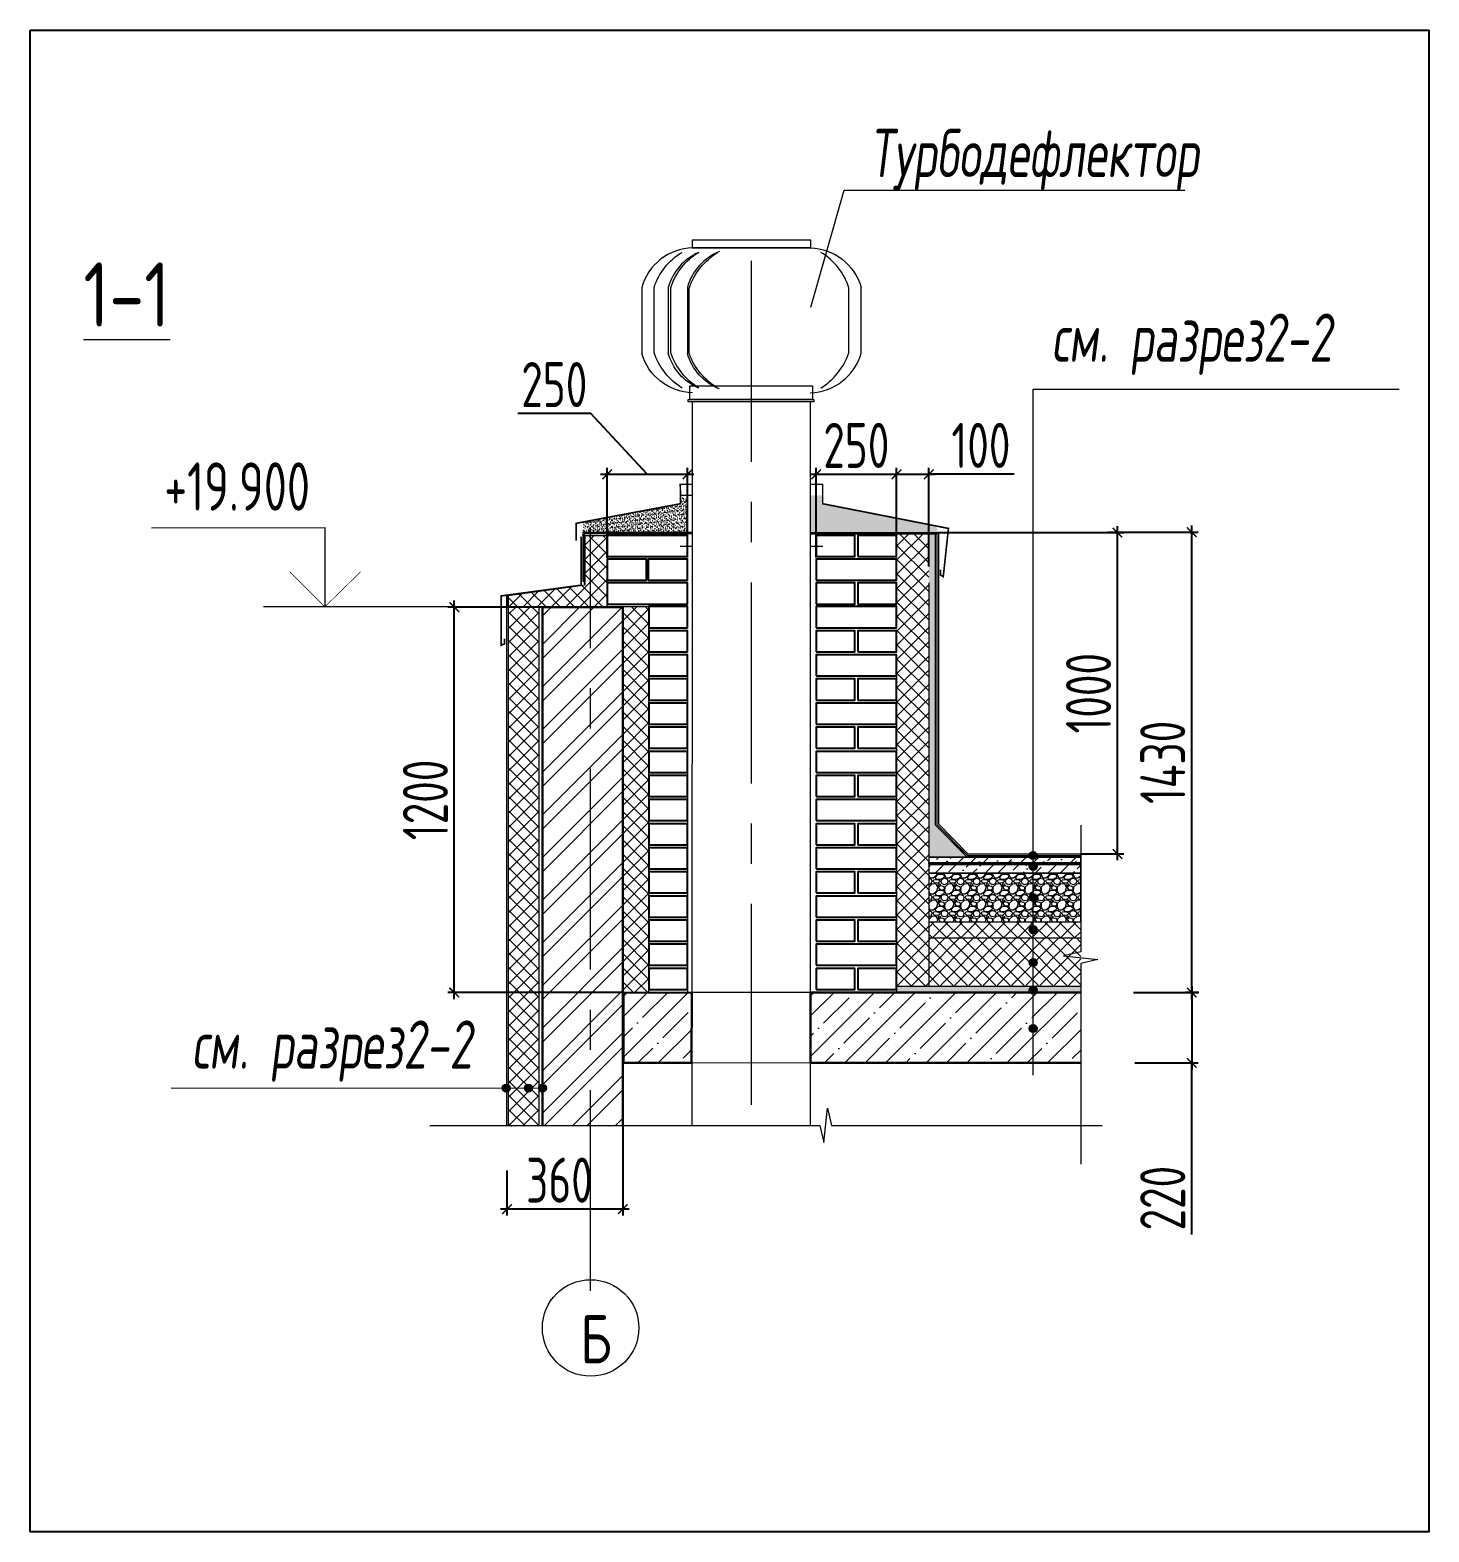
# Model space of a CAD drawing. Header units: millimetres. Extents: x -314343 to 682031, y 21428 to 98936.
# Drawn here: x 410775 to 415124, y 62627 to 67298 of the extents above; entities that cross this region are included whole.
import ezdxf

# ---------------------------------------------------------------- set-up
doc = ezdxf.new("R2010")
doc.units = ezdxf.units.MM
doc.header["$MEASUREMENT"] = 0
doc.header["$PDMODE"] = 3
doc.header["$PDSIZE"] = -4
doc.linetypes.add('CENTER', pattern=[2, 1.25, -0.25, 0.25, -0.25])
doc.layers.get('0').update_dxf_attribs({"color": 250, "lineweight": 9})
doc.layers.get('Defpoints').update_dxf_attribs({"color": 6})
for name, color, linetype, lineweight in [('0.35', 30, 'Continuous', 30), ('_0', 250, 'Continuous', 9), ('_Выноска', 7, 'Continuous', 15), ('АР_Навесной фасад', 147, 'Continuous', 5), ('АР_Оси', 195, 'Continuous', 9), ('АР_Перегородки_кирпич_Штрих', 244, 'Continuous', 5), ('АР_стены', 250, 'Continuous', 30), ('АР_Утеплитель', 250, 'Continuous', 9), ('Маркировка потолков', 7, 'Continuous', 9)]:
    doc.layers.add(name, color=color, linetype=linetype, lineweight=lineweight)
doc.layers.add('PDF _0', color=7, linetype='Continuous')
doc.styles.add('ISOCPEUR', font='isocpeur.ttf', dxfattribs={"width": 0.7})
doc.styles.add('ГОСТ 2.304', font='isocpeur.ttf', dxfattribs={"width": 0.7})
doc.dimstyles.new('R_50', dxfattribs={"dimtxt": 140, "dimasz": 30, "dimexe": 20, "dimexo": 0, "dimgap": 20, "dimtad": 1, "dimdec": 0, "dimrnd": 5, "dimzin": 0, "dimdsep": 46, "dimtxsty": 'ISOCPEUR', "dimblk": 'ARCHTICK', "dimcen": 50, "dimdle": 20, "dimclrd": 256, "dimclre": 256, "dimclrt": 256, "dimadec": 0, "dimazin": 0, "dimtfac": 2, "dimtdec": 0, "dimtofl": 0, "dimtmove": 1, "dimatfit": 3, "dimfxl": 1, "dimtvp": 3, "dimtolj": 1, "dimtzin": 0, "dimarcsym": 0})
pattern_1 = [(315, (-18682.433, 0), (22.097087, 22.097087), []), (45, (-18682.433, 0), (-22.097087, 22.097087), [])]
pattern_2 = [(37.5000203, (-20192.616, 1188.282), (-0.31497021, 9.63411873), [0, -7.6, 0, -8.5, 0, -8.125]), (7.5000203, (-20192.616, 1188.282), (8.8488785, 14.11073347), [0, -4.1, 0, -6.85, 0, -2.625]), (327.5000203, (-20198.766, 1188.282), (15.5707093, 0.0283008), [0, -2.5, 0, -9, 0, -11.75]), (317.5000203, (-20198.766, 1188.282), (15.03063146, 4.38838316), [0, -1.25, 0, -5.9, 0, -6.75])]

# ---------------------------------------------------------------- blocks, each defined once
blk = doc.blocks.new('*U377')
blk.add_lwpolyline([(0, -51.97), (0, -1), (2.25, -0.5), (-2.25, 0), (0, 0.5), (0, 35.88)])
blk = doc.blocks.new('*U358')
blk.add_lwpolyline([(0, -17.58), (0, -1), (2.25, -0.5), (-2.25, 0), (0, 0.5), (0, 26.72)])
blk = doc.blocks.new('_ArchTick')
at = {"color": 0, "linetype": 'ByBlock', "const_width": 0.15}
blk.add_lwpolyline([(-0.5, -0.5), (0.5, 0.5)], dxfattribs=at)
blk = doc.blocks.new('*D359')
at = {"layer": '_0', "lineweight": -2, "ltscale": 500, "transparency": 16777216}
for p, q in [((414386.2, 64324.3), (414386.2, 64065.5)), ((414204.9, 64304.3), (414406.2, 64304.3)), ((414209.5, 64085.5), (414406.2, 64085.5)), ((414386.2, 63552), (414386.2, 64085.5))]:
    blk.add_line(p, q, dxfattribs=at)
at = {"layer": 'Defpoints', "color": 0, "ltscale": 500, "transparency": 16777216}
for p in [(414204.9, 64304.3), (414209.5, 64085.5), (414386.2, 64085.5)]:
    blk.add_point(p, dxfattribs=at)
at = {"layer": '_0', "lineweight": -2, "ltscale": 500, "transparency": 16777216, "xscale": 30, "yscale": 30, "zscale": 30}
for p, rotation in [((414386.2, 64304.3), 90), ((414386.2, 64085.5), 270)]:
    blk.add_blockref('_ArchTick', p, dxfattribs=dict(at, rotation=rotation))
at = {"layer": '_0', "ltscale": 500, "transparency": 16777216, "insert": (414296.2, 63665.1), "char_height": 140, "attachment_point": 5, "rotation": 90, "style": 'ISOCPEUR'}
blk.add_mtext('\\A1;220', dxfattribs=at)
blk = doc.blocks.new('*D360')
at = {"layer": '_0', "lineweight": -2, "ltscale": 500, "transparency": 16777216}
for p, q in [((414124.8, 65736.6), (414406.2, 65736.6)), ((414386.2, 64284.3), (414386.2, 65756.6)), ((414408.6, 64304.3), (414366.2, 64304.3))]:
    blk.add_line(p, q, dxfattribs=at)
at = {"layer": 'Defpoints', "color": 0, "ltscale": 500, "transparency": 16777216}
for p in [(414124.8, 65736.6), (414386.2, 65736.6), (414408.6, 64304.3)]:
    blk.add_point(p, dxfattribs=at)
at = {"layer": '_0', "lineweight": -2, "ltscale": 500, "transparency": 16777216, "xscale": 30, "yscale": 30, "zscale": 30}
for p, rotation in [((414386.2, 65736.6), 90), ((414386.2, 64304.3), 270)]:
    blk.add_blockref('_ArchTick', p, dxfattribs=dict(at, rotation=rotation))
at = {"layer": '_0', "ltscale": 500, "transparency": 16777216, "insert": (414296.2, 65020.4), "char_height": 140, "attachment_point": 5, "rotation": 90, "style": 'ISOCPEUR'}
blk.add_mtext('\\A1;1430', dxfattribs=at)
blk = doc.blocks.new('*D361')
at = {"layer": '_0', "lineweight": -2, "ltscale": 500, "transparency": 16777216}
for p, q in [((412617.6, 63891.3), (412617.6, 63611.1)), ((412257.6, 63750.9), (412257.6, 63611.1)), ((412637.6, 63631.1), (412237.6, 63631.1))]:
    blk.add_line(p, q, dxfattribs=at)
at = {"layer": 'Defpoints', "color": 0, "ltscale": 500, "transparency": 16777216}
for p in [(412617.6, 63891.3), (412257.6, 63750.9), (412257.6, 63631.1)]:
    blk.add_point(p, dxfattribs=at)
at = {"layer": '_0', "lineweight": -2, "ltscale": 500, "transparency": 16777216, "xscale": 30, "yscale": 30, "zscale": 30, "rotation": 180}
blk.add_blockref('_ArchTick', (412257.6, 63631.1), dxfattribs=at)
at = {"layer": '_0', "lineweight": -2, "ltscale": 500, "transparency": 16777216, "xscale": 30, "yscale": 30, "zscale": 30}
blk.add_blockref('_ArchTick', (412617.6, 63631.1), dxfattribs=at)
at = {"layer": '_0', "ltscale": 500, "transparency": 16777216, "insert": (412420.8, 63721.1), "char_height": 140, "attachment_point": 5, "style": 'ISOCPEUR'}
blk.add_mtext('\\A1;360', dxfattribs=at)
blk = doc.blocks.new('крышник')
at = {"color": 251, "ltscale": 500}
for points in [[(-191.6, -203.7), (189.5, -203.7), (189.5, -246.8), (-191.6, -246.8)], [(-196.7, -246.8), (193.6, -246.8), (193.6, -254), (-196.7, -254)]]:
    blk.add_lwpolyline(points, close=True, dxfattribs=at)
at = {"layer": '_0', "color": 251, "ltscale": 500}
blk.add_lwpolyline([(-184.7, 225.2), (184.5, 225.2), (184.5, 249.6), (-184.7, 249.6)], close=True, dxfattribs=at)
for points in [[(-183.1, 225.2, 0.330557), (-341, 102.1, 0.330557)], [(-215.5, -211.3, -0.166815), (-302.7, -101.3), (-302.7, 101.3, -0.183273), (-215.5, 211.3)], [(-163.6, 211.3, 0.226149), (-258.4, 102.1)], [(-163.6, -211.3, -0.166815), (-250.7, -101.3), (-250.7, 101.3, -0.183273), (-163.6, 211.3)], [(-99.1, 213.5, 0.235032), (-199.2, 102.1)], [(-104.4, -211.3, -0.173293), (-193.6, -103.2), (-193.6, 99.4, -0.176539), (-104.4, 211.3)], [(183.1, 225.2, -0.330557), (341, 102.1, -0.330557)], [(215.8, -211.3, 0.166815), (302.9, -101.3), (302.9, 101.3, 0.183273), (215.8, 211.3)], [(-183.1, -225.2, -0.330557), (-341, -102.1, -0.330557)], [(-163.6, -211.3, -0.226149), (-258.4, -102.1)], [(-99.1, -213.5, -0.235032), (-199.2, -102.1)], [(183.1, -225.2, 0.330557), (341, -102.1, 0.330557)]]:
    blk.add_lwpolyline(points, format="xyb", dxfattribs=at)
for points in [[(183.1, 225.2), (-184.6, 225.2)], [(-341, 102.1), (-341, -102.1)], [(-258.4, 102.1), (-258.4, -102.1)], [(-199.2, 102.1), (-199.2, -102.1)], [(341, -102.1), (341, -102.1), (341, 102.1)]]:
    blk.add_lwpolyline(points, dxfattribs=at)
blk = doc.blocks.new('*D379')
at = {"layer": '_0', "lineweight": -2, "ltscale": 500, "transparency": 16777216}
for p, q in [((413198.7, 65916.2), (413488.7, 65916.2)), ((413218.7, 65657.9), (413218.7, 65936.2)), ((413468.7, 65657.9), (413468.7, 65936.2))]:
    blk.add_line(p, q, dxfattribs=at)
at = {"layer": 'Defpoints', "color": 0, "ltscale": 500, "transparency": 16777216}
for p in [(413468.7, 65916.2), (413218.7, 65657.9), (413468.7, 65657.9)]:
    blk.add_point(p, dxfattribs=at)
at = {"layer": '_0', "lineweight": -2, "ltscale": 500, "transparency": 16777216, "xscale": 30, "yscale": 30, "zscale": 30, "rotation": 180}
blk.add_blockref('_ArchTick', (413218.7, 65916.2), dxfattribs=at)
at = {"layer": '_0', "lineweight": -2, "ltscale": 500, "transparency": 16777216, "xscale": 30, "yscale": 30, "zscale": 30}
blk.add_blockref('_ArchTick', (413468.7, 65916.2), dxfattribs=at)
at = {"layer": '_0', "ltscale": 500, "transparency": 16777216, "insert": (413343.7, 66006.2), "char_height": 140, "attachment_point": 5, "style": 'ISOCPEUR'}
blk.add_mtext('\\A1;250', dxfattribs=at)
blk = doc.blocks.new('*D380')
at = {"layer": '_0', "lineweight": -2, "ltscale": 500, "transparency": 16777216}
for p, q in [((413448.7, 65916.2), (413588.7, 65916.2)), ((413468.7, 65657.9), (413468.7, 65936.2)), ((413568.7, 65630), (413568.7, 65936.2)), ((413834.4, 65916.2), (413568.7, 65916.2))]:
    blk.add_line(p, q, dxfattribs=at)
at = {"layer": 'Defpoints', "color": 0, "ltscale": 500, "transparency": 16777216}
for p in [(413568.7, 65916.2), (413468.7, 65657.9), (413568.7, 65630)]:
    blk.add_point(p, dxfattribs=at)
at = {"layer": '_0', "lineweight": -2, "ltscale": 500, "transparency": 16777216, "xscale": 30, "yscale": 30, "zscale": 30, "rotation": 180}
blk.add_blockref('_ArchTick', (413468.7, 65916.2), dxfattribs=at)
at = {"layer": '_0', "lineweight": -2, "ltscale": 500, "transparency": 16777216, "xscale": 30, "yscale": 30, "zscale": 30}
blk.add_blockref('_ArchTick', (413568.7, 65916.2), dxfattribs=at)
at = {"layer": '_0', "ltscale": 500, "transparency": 16777216, "insert": (413731.1, 66006.2), "char_height": 140, "attachment_point": 5, "style": 'ISOCPEUR'}
blk.add_mtext('\\A1;100', dxfattribs=at)
blk = doc.blocks.new('*D381')
at = {"layer": '_0', "lineweight": -2, "ltscale": 500, "transparency": 16777216}
for p, q in [((412517.9, 66105.3), (412291.7, 66105.3)), ((412693.7, 65916.2), (412517.9, 66105.3)), ((412548.7, 65916.2), (412838.7, 65916.2)), ((412568.7, 65657.9), (412568.7, 65936.2)), ((412818.7, 65657.9), (412818.7, 65936.2))]:
    blk.add_line(p, q, dxfattribs=at)
at = {"layer": 'Defpoints', "color": 0, "ltscale": 500, "transparency": 16777216}
for p in [(412818.7, 65916.2), (412568.7, 65657.9), (412818.7, 65657.9)]:
    blk.add_point(p, dxfattribs=at)
at = {"layer": '_0', "lineweight": -2, "ltscale": 500, "transparency": 16777216, "xscale": 30, "yscale": 30, "zscale": 30, "rotation": 180}
blk.add_blockref('_ArchTick', (412568.7, 65916.2), dxfattribs=at)
at = {"layer": '_0', "lineweight": -2, "ltscale": 500, "transparency": 16777216, "xscale": 30, "yscale": 30, "zscale": 30}
blk.add_blockref('_ArchTick', (412818.7, 65916.2), dxfattribs=at)
at = {"layer": '_0', "ltscale": 500, "transparency": 16777216, "insert": (412404.8, 66195.3), "char_height": 140, "attachment_point": 5, "style": 'ISOCPEUR'}
blk.add_mtext('\\A1;250', dxfattribs=at)
blk = doc.blocks.new('*D383')
at = {"layer": '_0', "lineweight": -2, "ltscale": 500, "transparency": 16777216}
for p, q in [((413598.7, 65735.2), (414175.5, 65735.2)), ((414155.5, 64715.8), (414155.5, 65755.2)), ((414041.4, 64735.8), (414175.5, 64735.8))]:
    blk.add_line(p, q, dxfattribs=at)
at = {"layer": 'Defpoints', "color": 0, "ltscale": 500, "transparency": 16777216}
for p in [(413598.7, 65735.2), (414155.5, 65735.2), (414041.4, 64735.8)]:
    blk.add_point(p, dxfattribs=at)
at = {"layer": '_0', "lineweight": -2, "ltscale": 500, "transparency": 16777216, "xscale": 30, "yscale": 30, "zscale": 30}
for p, rotation in [((414155.5, 65735.2), 90), ((414155.5, 64735.8), 270)]:
    blk.add_blockref('_ArchTick', p, dxfattribs=dict(at, rotation=rotation))
at = {"layer": '_0', "ltscale": 500, "transparency": 16777216, "insert": (414065.5, 65235.5), "char_height": 140, "attachment_point": 5, "rotation": 90, "style": 'ISOCPEUR'}
blk.add_mtext('\\A1;1000', dxfattribs=at)
blk = doc.blocks.new('*D395')
at = {"layer": '_0', "lineweight": -2, "ltscale": 500, "transparency": 16777216}
for p, q in [((412367.6, 65503.3), (412073.9, 65503.3)), ((412093.9, 64284.3), (412093.9, 65523.3)), ((412617.6, 64304.3), (412073.9, 64304.3))]:
    blk.add_line(p, q, dxfattribs=at)
at = {"layer": 'Defpoints', "color": 0, "ltscale": 500, "transparency": 16777216}
for p in [(412093.9, 65503.3), (412367.6, 65503.3), (412617.6, 64304.3)]:
    blk.add_point(p, dxfattribs=at)
at = {"layer": '_0', "lineweight": -2, "ltscale": 500, "transparency": 16777216, "xscale": 30, "yscale": 30, "zscale": 30}
for p, rotation in [((412093.9, 65503.3), 90), ((412093.9, 64304.3), 270)]:
    blk.add_blockref('_ArchTick', p, dxfattribs=dict(at, rotation=rotation))
at = {"layer": '_0', "ltscale": 500, "transparency": 16777216, "insert": (412003.9, 64903.8), "char_height": 140, "attachment_point": 5, "rotation": 90, "style": 'ISOCPEUR'}
blk.add_mtext('\\A1;1200', dxfattribs=at)

msp = doc.modelspace()

# ---------------------------------------------------------------- hatches: boundary and pattern name
at = {"lineweight": 9, "transparency": 33554559}
h = msp.add_hatch(dxfattribs=at)
h.set_pattern_fill('AR-SAND', color=256, scale=5)
h.set_pattern_definition(pattern_2)
h.paths.add_polyline_path([(412494.4, 65767.9), (412493.1, 65736.6), (412818.7, 65736.6), (412818.7, 65843.5), (412797, 65843.9), (412797.3, 65824.8)])
h = msp.add_hatch(dxfattribs=at)
h.set_pattern_fill('AR-SAND', color=256, scale=5)
h.set_pattern_definition(pattern_2)
h.paths.add_polyline_path([(413592.1, 65755.5), (413598.1, 65736.6), (413201.6, 65736.6), (413201.6, 65851), (413239, 65851), (413239, 65824.8)])
h = msp.add_hatch(dxfattribs=at)
h.set_pattern_fill('AR-SAND', color=256, scale=5)
h.set_pattern_definition([(37.5000203, (-18582.433, 1029.9985), (-0.31497021, 9.63411873), [0, -7.6, 0, -8.5, 0, -8.125]), (7.5000203, (-18582.433, 1029.999), (8.8488785, 14.11073347), [0, -4.1, 0, -6.85, 0, -2.625]), (327.5000203, (-18588.583, 1029.9985), (15.5707093, 0.0283008), [0, -2.5, 0, -9, 0, -11.75]), (317.5000203, (-18588.583, 1029.999), (15.03063146, 4.38838316), [0, -1.25, 0, -5.9, 0, -6.75])])
h.paths.add_polyline_path([(413588.7, 65736.6), (413568.7, 65736.6), (413568.7, 64725.8), (413688.7, 64725.8), (413588.7, 64825.8)])
h = msp.add_hatch(dxfattribs=at)
h.set_pattern_fill('ANSI36', color=256, scale=8.657649)
h.set_pattern_definition([(45, (412411.994, 64198.84), (14.5777, 53.4517), [68.7201, -13.744, 0, -13.744])])
h.paths.add_polyline_path([(414041.4, 64726), (413568.7, 64725.8), (413568.7, 64675.8), (414041.4, 64675.8)])
h = msp.add_hatch(dxfattribs=at)
h.set_pattern_fill('GRAVEL', color=256, scale=50)
h.set_pattern_definition([(228.0127875, (-18646.433, 50), (-400, -450), [6.7268, -665.9544024]), (184.9697407, (-18650.933, 45), (600, 50), [11.5434, -1142.796238]), (132.5104471, (-18662.433, 44), (500, -550), [8.1394, -805.80163]), (267.273689, (-18681.933, 31.5), (50, 1000), [10.5119, -1040.677902]), (292.8336542, (-18682.433, 21), (-250, 600), [10.30775, -1020.4686564]), (357.273689, (-18678.433, 11.5), (-1000, 50), [10.5119, -1040.677902]), (37.69424047, (-18667.933, 11), (-650, -500), [13.90145, -1376.2424274]), (72.25532837, (-18656.933, 19.5), (350, 1100), [13.1244, -1299.316075]), (121.4295656, (-18652.933, 32), (-400, 650), [10.5475, -1044.2036555]), (175.2363583, (-18658.433, 41), (550, -50), [12.0416, -590.038129]), (222.3974378, (-18670.433, 42), (-600, -550), [15.5724, -1541.66875]), (138.8140748, (-18632.433, 31), (-350, 300), [5.31505, -526.1922406]), (171.4692344, (-18636.433, 34.5), (650, -100), [10.11185, -1001.075571]), (225, (-18646.433, 36), (-6e-15, -50), [7.07105, -63.639628]), (203.1985905, (-18649.933, 42), (250, 100), [3.8079, -376.9807553]), (291.8014095, (-18653.433, 40.5), (-50, 150), [5.38515, -263.8730904]), (30.9637565, (-18651.433, 35.5), (150, 100), [8.74645, -282.801145]), (161.565051, (-18643.933, 40), (100, -50), [6.32455, -151.789333]), (16.3895403, (-18682.433, 40.5), (500, 150), [8.86, -877.1422573]), (70.3461759, (-18673.933, 43), (-200, -550), [7.43305, -735.8703874]), (293.1985905, (-18643.933, 50), (-100, 250), [7.61575, -373.1729053]), (343.6104597, (-18640.933, 43), (-500, 150), [8.86, -877.1422573]), (339.4439548, (-18682.433, 9.5), (-250, 100), [8.544, -418.656187]), (294.7751406, (-18674.433, 6.5), (-250, 550), [7.1589, -708.732153]), (66.8014095, (-18643.433, 0), (100, 250), [7.61575, -373.1729053]), (17.3540246, (-18640.433, 7), (-650, -200), [8.38155, -829.7711807]), (69.4439548, (-18667.933, 0), (-100, -250), [4.272, -422.928187]), (101.3099325, (-18646.433, 0), (-50, 200), [2.5495, -252.4014757]), (165.9637565, (-18646.933, 2.5), (150, -50), [10.30775, -195.847531]), (186.00900596, (-18656.933, 5), (500, 50), [9.5525, -945.696159]), (303.6900675, (-18651.433, 31), (-50, 100), [7.2111, -173.066464]), (353.1572266, (-18647.433, 25), (850, -100), [12.5897, -1246.378131]), (60.9453959, (-18634.933, 23.5), (-200, -350), [5.1478, -509.633707]), (90, (-18632.433, 28), (-50, 50), [3, -47]), (120.2564372, (-18657.933, 6.5), (200, -350), [6.9462, -687.6759995]), (48.0127875, (-18661.433, 12.5), (400, 450), [13.4536, -659.2276024]), (0, (-18652.433, 22.5), (50, 50), [13, -37]), (325.3048465, (-18639.433, 22.5), (500, -350), [7.9057, -782.663715]), (254.0546041, (-18632.933, 18), (-50, -200), [7.2801, -356.7253945]), (207.64597536, (-18634.933, 11), (-950, -500), [11.85325, -1173.473709]), (175.42607874, (-18645.433, 5.5), (-650, 50), [12.53995, -1241.4536704])])
h.paths.add_polyline_path([(414041.4, 64675.8), (413568.7, 64675.8), (413568.7, 64524.3), (414041.4, 64524.3)])
h = msp.add_hatch(dxfattribs=at)
h.set_pattern_fill('AR-SAND', color=256, scale=5)
h.set_pattern_definition([(37.5000203, (-18682.433, 0), (-0.31497021, 9.63411873), [0, -7.6, 0, -8.5, 0, -8.125]), (7.5000203, (-18682.433, 0), (8.8488785, 14.11073347), [0, -4.1, 0, -6.85, 0, -2.625]), (327.5000203, (-18688.583, -2e-06), (15.5707093, 0.0283008), [0, -2.5, 0, -9, 0, -11.75]), (317.5000203, (-18688.583, -2e-06), (15.03063146, 4.38838316), [0, -1.25, 0, -5.9, 0, -6.75])])
h.paths.add_polyline_path([(414041.4, 64324.3), (413468.7, 64324.3), (413468.7, 64304.3), (414041.4, 64304.3)])
at = {"layer": '_Выноска'}
h = msp.add_hatch(color=256, dxfattribs=at)
edge = h.paths.add_edge_path()
edge.add_arc((413893.3, 64730.8), 12.4, 0, 360)
h = msp.add_hatch(color=256, dxfattribs=at)
edge = h.paths.add_edge_path()
edge.add_arc((413893.3, 64730.8), 12.4, 0, 360)
h = msp.add_hatch(color=256, dxfattribs=at)
edge = h.paths.add_edge_path()
edge.add_arc((413893.3, 64697.1), 12.4, 0, 360)
h = msp.add_hatch(color=256, dxfattribs=at)
edge = h.paths.add_edge_path()
edge.add_arc((413893.3, 64697.1), 12.4, 0, 360)
h = msp.add_hatch(color=256, dxfattribs=at)
edge = h.paths.add_edge_path()
edge.add_arc((413893.3, 64599.7), 12.4, 0, 360)
h = msp.add_hatch(color=256, dxfattribs=at)
edge = h.paths.add_edge_path()
edge.add_arc((413893.3, 64599.7), 12.4, 0, 360)
h = msp.add_hatch(color=256, dxfattribs=at)
edge = h.paths.add_edge_path()
edge.add_arc((413893.3, 64500.1), 12.4, 0, 360)
h = msp.add_hatch(color=256, dxfattribs=at)
edge = h.paths.add_edge_path()
edge.add_arc((413893.3, 64500.1), 12.4, 0, 360)
h = msp.add_hatch(color=256, dxfattribs=at)
edge = h.paths.add_edge_path()
edge.add_arc((413893.3, 64397.8), 12.4, 0, 360)
h = msp.add_hatch(color=256, dxfattribs=at)
edge = h.paths.add_edge_path()
edge.add_arc((413893.3, 64397.8), 12.4, 0, 360)
h = msp.add_hatch(color=256, dxfattribs=at)
edge = h.paths.add_edge_path()
edge.add_arc((413893.4, 64311.7), 12.4, 0, 360)
h = msp.add_hatch(color=256, dxfattribs=at)
edge = h.paths.add_edge_path()
edge.add_arc((413893.4, 64311.7), 12.4, 0, 360)
h = msp.add_hatch(color=256, dxfattribs=at)
edge = h.paths.add_edge_path()
edge.add_arc((413893.3, 64192.7), 12.4, 0, 360)
h = msp.add_hatch(color=256, dxfattribs=at)
edge = h.paths.add_edge_path()
edge.add_arc((413893.3, 64192.7), 12.4, 0, 360)
h = msp.add_hatch(color=256, dxfattribs=at)
edge = h.paths.add_edge_path()
edge.add_arc((412255.1, 64007.6), 12.4, 0, 360)
h = msp.add_hatch(color=256, dxfattribs=at)
edge = h.paths.add_edge_path()
edge.add_arc((412255.1, 64007.6), 12.4, 0, 360)
h = msp.add_hatch(color=256, dxfattribs=at)
edge = h.paths.add_edge_path()
edge.add_arc((412324.4, 64007.6), 12.4, 0, 360)
h = msp.add_hatch(color=256, dxfattribs=at)
edge = h.paths.add_edge_path()
edge.add_arc((412367.6, 64007.6), 12.4, 0, 360)
at = {"layer": 'АР_Перегородки_кирпич_Штрих', "ltscale": 100}
h = msp.add_hatch(dxfattribs=at)
h.set_pattern_fill('ANSI32', color=256, scale=250)
h.set_pattern_definition([(45, (-18682.43, 0), (-66.29126, 66.29126), []), (45, (-18638.24, 0), (-66.29126, 66.29126), [])])
h.paths.add_polyline_path([(412617.6, 65503.3), (412367.6, 65503.3), (412367.6, 63891.3), (412617.6, 63891.3)])
at = {"layer": 'АР_Утеплитель', "lineweight": 9, "ltscale": 500}
h = msp.add_hatch(dxfattribs=at)
h.set_pattern_fill('ANSI37', color=251, scale=250, angle=-90)
h.set_pattern_definition(pattern_1)
h.paths.add_polyline_path([(412261.3, 65540.5), (412500.3, 65572.7), (412500.5, 65725.6), (412568.7, 65725.6), (412568.2, 65503.3), (412261.4, 65503.3)])
h = msp.add_hatch(dxfattribs=at)
h.set_pattern_fill('ANSI37', color=251, scale=250, angle=-90)
h.set_pattern_definition(pattern_1)
h.paths.add_polyline_path([(413568.7, 65731.4), (413468.7, 65731.4), (413468.7, 64324.3), (413568.7, 64324.3)])
h = msp.add_hatch(dxfattribs=at)
h.set_pattern_fill('ANSI37', color=251, scale=250, angle=-90)
h.set_pattern_definition([(315, (-18892.433, -674.045), (22.097087, 22.097087), []), (45, (-18892.433, -674.045), (-22.097087, 22.097087), [])])
h.paths.add_polyline_path([(412261.6, 65503.3), (412357.6, 65504.3), (412356.5, 63891.3), (412262.7, 63887.9)])
h = msp.add_hatch(dxfattribs=at)
h.set_pattern_fill('ANSI37', color=251, scale=250, angle=-90)
h.set_pattern_definition(pattern_1)
h.paths.add_polyline_path([(412698.7, 65504.3), (412617.6, 65504.3), (412617.6, 64304.3), (412698.7, 64304.3)])
h = msp.add_hatch(dxfattribs=at)
h.set_pattern_fill('ANSI37', color=251, scale=250, angle=-90)
h.set_pattern_definition([(315, (-18704.765, 150), (22.097087, 22.097087), []), (45, (-18704.765, 150), (-22.097087, 22.097087), [])])
h.paths.add_polyline_path([(414041.4, 64474.3), (414041.4, 64524.3), (413568.7, 64524.3), (413568.7, 64474.3)])
h = msp.add_hatch(dxfattribs=at)
h.set_pattern_fill('ANSI37', color=251, scale=250, angle=-90)
h.set_pattern_definition(pattern_1)
h.paths.add_polyline_path([(414041.4, 64326.9), (414041.4, 64474.3), (413568.7, 64474.3), (413568.7, 64326.9)])
at = {"layer": 'Маркировка потолков', "lineweight": 9, "ltscale": 5000, "transparency": 33554610}
h = msp.add_hatch(dxfattribs=at)
h.set_pattern_fill('ANSI35', color=256, scale=356.9777)
h.set_pattern_definition([(45, (-19891.98, 0.965), (-63.105338, 63.105338), []), (45, (-19828.87, 0.965), (-63.105338, 63.105338), [111.555531, -22.311106, 0, -22.311106])])
h.paths.add_polyline_path([(412831.7, 64085.7), (412831.9, 64305.2), (412620, 64304.3), (412620, 64085.7)])
h = msp.add_hatch(dxfattribs=at)
h.set_pattern_fill('ANSI35', color=256, scale=356.9777)
h.set_pattern_definition([(45, (-18682.43, 0), (-63.105338, 63.105338), []), (45, (-18619.33, 0), (-63.105338, 63.105338), [111.555531, -22.311106, 0, -22.311106])])
h.paths.add_polyline_path([(414041.4, 64085.5), (414041.4, 64304.2), (413200.9, 64304.1), (413201, 64085.4)])

# ---------------------------------------------------------------- linework, layer by layer
at = {"lineweight": 20}
for points in [[(414041.4, 64726), (413568.7, 64725.8), (413568.7, 64675.8), (414041.4, 64675.8)], [(414041.4, 64675.8), (413568.7, 64675.8), (413568.7, 64524.3), (414041.4, 64524.3)]]:
    msp.add_lwpolyline(points, close=True, dxfattribs=at)
at = {"lineweight": 25}
msp.add_lwpolyline([(413568.7, 64703.6), (414041.4, 64703.6), (414041.4, 64706.6), (413568.7, 64706.6)], close=True, dxfattribs=at)
at = {"lineweight": 30}
for centre in [(413626.5, 64708.1), (413726.5, 64708.1), (413826.3, 64708.1), (413871.5, 64703.1), (413926.2, 64708.1), (414026.1, 64708.1)]:
    msp.add_circle(centre, 1.5, dxfattribs=at)
at = {"layer": '0.35', "color": 18, "ltscale": 200, "true_color": 0x000000}
for points in [[(412831.9, 64304), (412620, 64304.3), (412620.1, 64085.5), (412831.6, 64085.9), (412831.9, 64304)], [(414041.4, 64304.3), (413201, 64304.3), (413200.8, 64085.5), (414041.4, 64085.5)]]:
    msp.add_lwpolyline(points, dxfattribs=at)
at = {"layer": '_0', "color": 7, "ltscale": 500}
for p, q in [((412796.3, 65851), (412832.8, 65851)), ((412796.3, 65692.7), (412832.8, 65692.7)), ((413200.7, 65692.7), (413239, 65692.7)), ((412257.6, 63891.3), (412257.6, 65540.1)), ((412261.6, 65540.5), (412261.6, 63891.3)), ((412357.6, 63891.3), (412357.6, 65504.2)), ((413201, 64304.3), (412620, 64304.3)), ((413200.8, 64085.1), (412620, 64085.7))]:
    msp.add_line(p, q, dxfattribs=at)
at = {"layer": '_0', "color": 1, "ltscale": 500}
for p, q in [((413588.7, 65736.6), (413588.7, 64825.8)), ((413568.7, 65578.3), (413568.7, 64324.3)), ((412818.7, 65304.3), (412818.7, 64304.3)), ((413468.7, 65304.3), (413468.7, 64304.3)), ((412617.6, 64919.9), (412617.6, 64304.3)), ((413588.7, 64825.8), (413688.7, 64725.8)), ((413568.7, 64725.8), (414041.4, 64725.8)), ((413568.7, 64675.8), (414041.4, 64675.8)), ((413568.7, 64524.3), (414041.4, 64524.3)), ((413568.7, 64474.3), (414041.4, 64474.3)), ((413468.7, 64324.3), (414041.4, 64324.3)), ((412617.6, 64317.8), (412617.6, 63891.3))]:
    msp.add_line(p, q, dxfattribs=at)
at = {"layer": '_0', "color": 7, "ltscale": 500}
for points in [[(413202, 66436), (413305.5, 66799.7), (414364.9, 66799.7)], [(413893.3, 64048.1), (413893.3, 66180.7), (415031.4, 66180.7)], [(413017.3, 65508.7), (413017.6, 65508.7)], [(413017.9, 65508.7), (413017.6, 65508.7)], [(411213.2, 64008), (412371.1, 64007.6)]]:
    msp.add_lwpolyline(points, dxfattribs=at)
at = {"layer": '_0', "color": 1, "ltscale": 500}
for points in [[(412833.7, 66141.2), (412832.4, 63891.3)], [(413201.6, 63891.3), (413201.6, 66141.2)], [(412834.6, 65735.2), (412493.1, 65735.2), (412493.1, 65581.5)], [(412834.6, 65731.4), (412497.4, 65731.4), (412497.5, 65575.4)], [(413200.7, 65735.2), (413598.7, 65735.2), (413598.7, 65723.4)], [(413200.7, 65731.4), (413594, 65731.4), (413594, 65723.4)], [(413594.1, 65736.6), (413593.7, 64826.8), (413689.4, 64730.8), (414041.4, 64730.8)], [(413598.7, 65736.6), (413598.7, 64829), (413690.5, 64735.8), (414041.4, 64735.8)], [(413594, 65573.6), (413594, 65572.9)], [(413598.7, 65573.6), (413598.7, 65572.9)], [(413677.5, 64737), (413588.7, 64825.8)]]:
    msp.add_lwpolyline(points, dxfattribs=at)
at = {"layer": '_0', "color": 7, "lineweight": 30, "ltscale": 500, "const_width": 5}
for points in [[(412832.8, 65885.1), (412796.3, 65885), (412797.3, 65824.8), (412472.8, 65763.8), (412472.8, 65709.4)], [(413200.7, 65885.1), (413239, 65885), (413239, 65824.8), (413630, 65748), (413613.9, 65598), (413605, 65603.1), (413605, 65619.9)], [(412487.8, 65722.4), (412487.8, 65571.4), (412239.9, 65538.1), (412239.9, 65384.8), (412249.5, 65388.8), (412249.5, 65405.6)]]:
    msp.add_lwpolyline(points, dxfattribs=at)
at = {"layer": '_0', "color": 7}
msp.add_lwpolyline([(412261.6, 65539.7), (412500.3, 65572.7), (412500.5, 65725.6), (412568.7, 65725.6), (412568.2, 65503.3), (412261.6, 65503.3)], close=True, dxfattribs=at)
at = {"layer": '_0', "color": 251}
msp.add_lwpolyline([(412698.7, 65504.3), (412617.6, 65504.3), (412617.6, 64304.3), (412698.7, 64304.3)], close=True, dxfattribs=at)
at = {"layer": '_Выноска'}
for centre in [(413893.3, 64730.8), (413893.3, 64730.8), (413893.3, 64697.1), (413893.3, 64697.1), (413893.3, 64599.7), (413893.3, 64599.7), (413893.3, 64500.1), (413893.3, 64500.1), (413893.3, 64397.8), (413893.3, 64397.8), (413893.4, 64311.7), (413893.4, 64311.7), (413893.3, 64192.7), (413893.3, 64192.7), (412255.1, 64007.6), (412255.1, 64007.6), (412324.4, 64007.6), (412367.6, 64007.6)]:
    msp.add_circle(centre, 12.4, dxfattribs=at)
at = {"layer": 'PDF _0', "lineweight": 0}
msp.add_line((412088, 65504.3), (411501.1, 65504.3), dxfattribs=at)
msp.add_lwpolyline([(411152.1, 65749.4), (411691.5, 65750.7), (411691.5, 65504.3)], dxfattribs=at)
at = {"layer": 'PDF _0', "lineweight": 30, "const_width": 2}
msp.add_lwpolyline([(411802.8, 65613.3), (411691.5, 65504.3), (411582.4, 65613.3)], dxfattribs=at)
at = {"layer": 'АР_Навесной фасад', "color": 18, "lineweight": 30, "ltscale": 100, "true_color": 0x000000}
msp.add_lwpolyline([(412367.6, 63891.3), (412367.6, 65503.3), (412617.6, 65503.3), (412617.6, 63891.3)], dxfattribs=at)
at = {"layer": 'АР_Оси', "linetype": 'CENTER', "ltscale": 500}
for p, q in [((413017.6, 63955.2), (413017.6, 66695)), ((412517.6, 63375.9), (412517.6, 65750.7))]:
    msp.add_line(p, q, dxfattribs=at)
at = {"layer": 'АР_стены', "color": 22, "lineweight": 25, "ltscale": 500}
for points in [[(412568.7, 65660.2), (412818.7, 65660.2), (412818.7, 65725.6), (412568.7, 65725.6)], [(413218.7, 65660.2), (413338.7, 65660.2), (413338.7, 65725.6), (413218.7, 65725.6)], [(413348.7, 65660.2), (413468.7, 65660.2), (413468.7, 65725.6), (413348.7, 65725.6)], [(412568.7, 65586.6), (412690.9, 65586.6), (412690.9, 65652), (412568.7, 65652)], [(412696.6, 65586.6), (412818.7, 65586.6), (412818.7, 65652), (412696.6, 65652)], [(413218.7, 65586.6), (413468.7, 65586.6), (413468.7, 65652), (413218.7, 65652)], [(412568.7, 65512.9), (412818.7, 65512.9), (412818.7, 65578.3), (412568.7, 65578.3)], [(413218.7, 65512.9), (413338.7, 65512.9), (413338.7, 65578.3), (413218.7, 65578.3)], [(413348.7, 65512.9), (413468.7, 65512.9), (413468.7, 65578.3), (413348.7, 65578.3)], [(412698.7, 65439.3), (412818.7, 65439.3), (412818.7, 65504.7), (412698.7, 65504.7)], [(413218.7, 65439.3), (413468.7, 65439.3), (413468.7, 65504.7), (413218.7, 65504.7)], [(412698.7, 65364.3), (412818.7, 65364.3), (412818.7, 65429.7), (412698.7, 65429.7)], [(413218.7, 65364.3), (413338.7, 65364.3), (413338.7, 65429.7), (413218.7, 65429.7)], [(413348.7, 65364.3), (413468.7, 65364.3), (413468.7, 65429.7), (413348.7, 65429.7)], [(412698.7, 65289.3), (412818.7, 65289.3), (412818.7, 65354.7), (412698.7, 65354.7)], [(413218.7, 65289.3), (413468.7, 65289.3), (413468.7, 65354.7), (413218.7, 65354.7)], [(412698.7, 65214.3), (412818.7, 65214.3), (412818.7, 65279.7), (412698.7, 65279.7)], [(413218.7, 65214.3), (413338.7, 65214.3), (413338.7, 65279.7), (413218.7, 65279.7)], [(413348.7, 65214.3), (413468.7, 65214.3), (413468.7, 65279.7), (413348.7, 65279.7)], [(412698.7, 65139.3), (412818.7, 65139.3), (412818.7, 65204.7), (412698.7, 65204.7)], [(413218.7, 65139.3), (413468.7, 65139.3), (413468.7, 65204.7), (413218.7, 65204.7)], [(412698.7, 65064.3), (412818.7, 65064.3), (412818.7, 65129.7), (412698.7, 65129.7)], [(413218.7, 65064.3), (413338.7, 65064.3), (413338.7, 65129.7), (413218.7, 65129.7)], [(413348.7, 65064.3), (413468.7, 65064.3), (413468.7, 65129.7), (413348.7, 65129.7)], [(412698.7, 64989.3), (412818.7, 64989.3), (412818.7, 65054.7), (412698.7, 65054.7)], [(413218.7, 64989.3), (413468.7, 64989.3), (413468.7, 65054.7), (413218.7, 65054.7)], [(412698.7, 64914.3), (412818.7, 64914.3), (412818.7, 64979.7), (412698.7, 64979.7)], [(413218.7, 64914.3), (413338.7, 64914.3), (413338.7, 64979.7), (413218.7, 64979.7)], [(413348.7, 64914.3), (413468.7, 64914.3), (413468.7, 64979.7), (413348.7, 64979.7)], [(412698.7, 64839.3), (412818.7, 64839.3), (412818.7, 64904.7), (412698.7, 64904.7)], [(413218.7, 64839.3), (413468.7, 64839.3), (413468.7, 64904.7), (413218.7, 64904.7)], [(412698.7, 64764.3), (412818.7, 64764.3), (412818.7, 64829.7), (412698.7, 64829.7)], [(413218.7, 64764.3), (413338.7, 64764.3), (413338.7, 64829.7), (413218.7, 64829.7)], [(413348.7, 64764.3), (413468.7, 64764.3), (413468.7, 64829.7), (413348.7, 64829.7)], [(412698.7, 64689.3), (412818.7, 64689.3), (412818.7, 64754.7), (412698.7, 64754.7)], [(413218.7, 64689.3), (413468.7, 64689.3), (413468.7, 64754.7), (413218.7, 64754.7)], [(412698.7, 64614.3), (412818.7, 64614.3), (412818.7, 64679.7), (412698.7, 64679.7)], [(413218.7, 64614.3), (413338.7, 64614.3), (413338.7, 64679.7), (413218.7, 64679.7)], [(413348.7, 64614.3), (413468.7, 64614.3), (413468.7, 64679.7), (413348.7, 64679.7)], [(412698.7, 64539.3), (412818.7, 64539.3), (412818.7, 64604.7), (412698.7, 64604.7)], [(413218.7, 64539.3), (413468.7, 64539.3), (413468.7, 64604.7), (413218.7, 64604.7)], [(412698.7, 64464.3), (412818.7, 64464.3), (412818.7, 64529.7), (412698.7, 64529.7)], [(413218.7, 64464.3), (413338.7, 64464.3), (413338.7, 64529.7), (413218.7, 64529.7)], [(413348.7, 64464.3), (413468.7, 64464.3), (413468.7, 64529.7), (413348.7, 64529.7)], [(412698.7, 64389.3), (412818.7, 64389.3), (412818.7, 64454.7), (412698.7, 64454.7)], [(413218.7, 64389.3), (413468.7, 64389.3), (413468.7, 64454.7), (413218.7, 64454.7)], [(412698.7, 64314.3), (412818.7, 64314.3), (412818.7, 64379.7), (412698.7, 64379.7)], [(413218.7, 64314.3), (413338.7, 64314.3), (413338.7, 64379.7), (413218.7, 64379.7)], [(413348.7, 64314.3), (413468.7, 64314.3), (413468.7, 64379.7), (413348.7, 64379.7)]]:
    msp.add_lwpolyline(points, close=True, dxfattribs=at)

# ---------------------------------------------------------------- block references
at = {"ltscale": 100, "xscale": 23.79851555813043, "yscale": 23.79851555813043, "zscale": 23.79851555813043}
for name, p, rotation in [('*U358', (414041.4, 64407.1), 180), ('*U377', (413254.4, 63891.3), 270)]:
    msp.add_blockref(name, p, dxfattribs=dict(at, rotation=rotation))
at = {"layer": '_0', "color": 251}
msp.add_blockref('крышник', (413017.5, 66395.2), dxfattribs=at)

# ---------------------------------------------------------------- texts
at = {"layer": 'PDF _0', "color": 7, "lineweight": 0, "char_height": 150, "attachment_point": 9, "style": 'ISOCPEUR'}
for s, insert in [('{\\Q7;Турбодефлектор}', (414408.1, 66799.7)), ('{\\Q7;см. разрез2-2}', (414823.1, 66225.4)), ('{\\Q7;см. разрез2-2}', (412150.2, 64027.2))]:
    msp.add_mtext(s, dxfattribs=dict(at, insert=insert))
at = {"layer": 'PDF _0', "color": 1, "lineweight": 0, "insert": (411645.4, 65803.3), "char_height": 150, "attachment_point": 9, "style": 'ISOCPEUR'}
msp.add_mtext('+19.900', dxfattribs=at)

# ---------------------------------------------------------------- dimensions: what is measured, and where the dimension line sits
at = {"layer": '_0', "color": 1, "ltscale": 500}
for base, p1, p2, picture, middle in [((412818.7, 65916.2), (412568.7, 65657.9), (412818.7, 65657.9), '*D381', (412497.9, 66105.3)), ((413568.7, 65916.2), (413468.7, 65657.9), (413568.7, 65630), '*D380', (413731.1, 65912.7)), ((412257.6, 63631.1), (412617.6, 63891.3), (412257.6, 63750.9), '*D361', (412420.8, 63631.1))]:
    dim = msp.add_linear_dim(base=base, p1=p1, p2=p2, dimstyle='R_50', override={"dimpost": '\\X'}, dxfattribs=at)
    dim.commit()
    dim.dimension.update_dxf_attribs({"geometry": picture, "text_midpoint": middle, "dimtype": 160})
dim = msp.add_linear_dim(base=(413468.7, 65916.2), p1=(413218.7, 65657.9), p2=(413468.7, 65657.9), dimstyle='R_50', override={"dimpost": '\\X'}, dxfattribs=at)
dim.commit()
dim.dimension.update_dxf_attribs({"geometry": '*D379', "text_midpoint": (413343.7, 66006.2)})
for base, p1, p2, picture, middle in [((414155.5, 65735.2), (414041.4, 64735.8), (413598.7, 65735.2), '*D383', (414065.5, 65235.5)), ((414386.2, 65736.6), (414408.6, 64304.3), (414124.8, 65736.6), '*D360', (414296.2, 65020.4)), ((412093.9, 65503.3), (412617.6, 64304.3), (412367.6, 65503.3), '*D395', (412003.9, 64903.8))]:
    dim = msp.add_linear_dim(base=base, p1=p1, p2=p2, angle=90, dimstyle='R_50', override={"dimpost": '\\X'}, dxfattribs=at)
    dim.commit()
    dim.dimension.update_dxf_attribs({"geometry": picture, "text_midpoint": middle})
dim = msp.add_linear_dim(base=(414386.2, 64085.5), p1=(414204.9, 64304.3), p2=(414209.5, 64085.5), angle=90, dimstyle='R_50', override={"dimpost": '\\X'}, dxfattribs=at)
dim.commit()
dim.dimension.update_dxf_attribs({"geometry": '*D359', "text_midpoint": (414446.7, 63665.1), "dimtype": 160})

# ---------------------------------------------------------------- next in the draw order: texts
at = {"layer": 'АР_Оси', "insert": (412485.5, 63301.8), "char_height": 150, "attachment_point": 1, "line_spacing_factor": 1.149209, "style": 'ГОСТ 2.304', "bg_fill": 2}
msp.add_mtext('{\\W0.8;Б}', dxfattribs=at)

# ---------------------------------------------------------------- next in the draw order: linework, layer by layer
at = {"layer": 'Defpoints', "color": 5, "ltscale": 500}
msp.add_lwpolyline([(410774.9, 67297.9), (415123.8, 67297.9), (415123.8, 62627), (410774.9, 62627)], close=True, dxfattribs=at)
at = {"layer": 'АР_Оси'}
msp.add_circle((412517.6, 63261.5), 150, dxfattribs=at)

# ---------------------------------------------------------------- next in the draw order: texts
at = {"layer": 'АР_Оси', "color": 5, "insert": (410940.9, 66575.4), "char_height": 200, "attachment_point": 1, "line_spacing_factor": 1.149209, "style": 'ГОСТ 2.304', "bg_fill": 2}
msp.add_mtext('{\\W0.8;\\L1-1}', dxfattribs=at)

doc.saveas('drawing.dxf')
